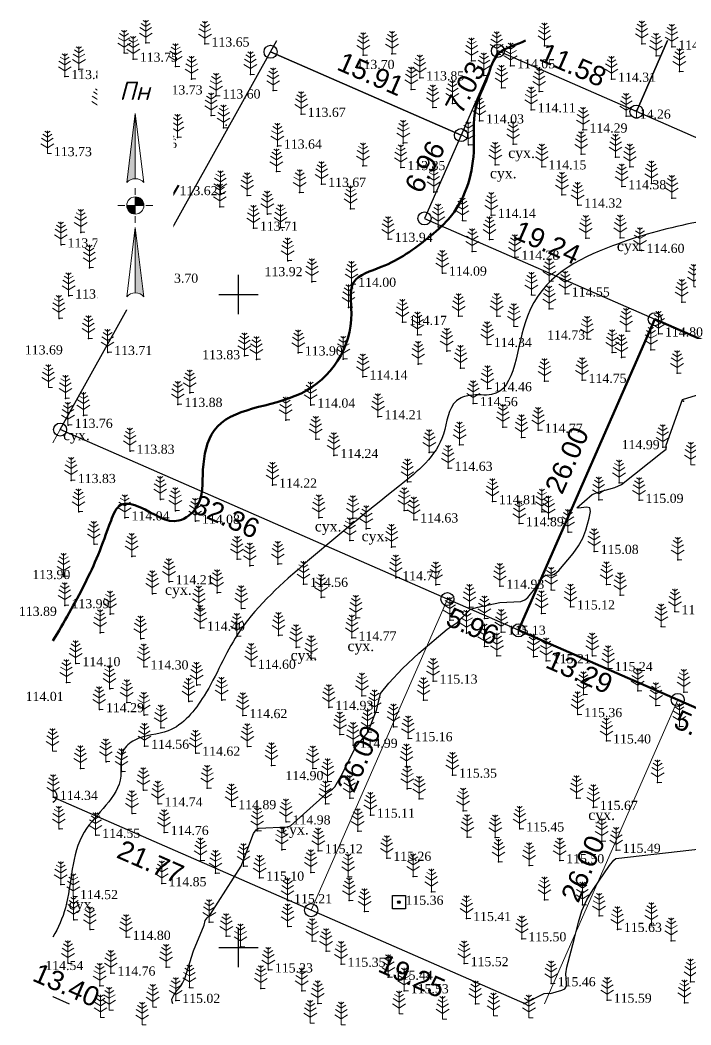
# Model space of a CAD drawing. Header units: millimetres. Extents: x 5405483.3 to 5405571.1, y 5524994.1 to 5525071.1.
# Drawn here: x 5405483.3 to 5405534.6, y 5524994.1 to 5525071 of the extents above; entities that cross this region are included whole.
import ezdxf
from ezdxf.enums import TextEntityAlignment as Align

# ---------------------------------------------------------------- set-up
doc = ezdxf.new("R2010")
doc.units = ezdxf.units.MM
doc.set_wipeout_variables(frame=1)
for name, color, linetype, lineweight in [('#Лист (текст_ПН)', 250, 'Continuous', 0), ('#Штамп', 250, 'Continuous', 0), ('11900000', 1, 'Continuous', 30), ('ТОЧКИ', 7, 'Continuous', 30)]:
    doc.layers.add(name, color=color, linetype=linetype, lineweight=lineweight)
for name, color, linetype in [('SC007', 7, 'Continuous'), ('горизонтали', 42, 'Continuous'), ('Ділянки_Межі', 10, 'Continuous'), ('надписи', 7, 'Continuous'), ('отметки', 7, 'Continuous'), ('промеры', 185, 'Continuous'), ('Растительность', 7, 'Continuous')]:
    doc.layers.add(name, color=color, linetype=linetype)
doc.styles.get("Standard").update_dxf_attribs({"font": 'arial.ttf'})
doc.styles.add('times', font='times.ttf')
doc.styles.add('Мой_Топо', font='isocpeui.ttf')

# ---------------------------------------------------------------- blocks, each defined once
blk = doc.blocks.new('SYMBOL902')
at = {"layer": 'SC007'}
blk.add_lwpolyline([(-1.25, -1.25), (-1.25, 1.25), (1.25, 1.25), (1.25, -1.25)], close=True, dxfattribs=at)
blk.add_circle((0, 0), 0.25, dxfattribs=at)
blk = doc.blocks.new('A$C51FE15A3')
at = {"layer": 'Растительность', "color": 94, "lineweight": 0}
for points in [[(-0.201, 1.726), (0, 1.584), (0.201, 1.726)], [(0, 1.75), (0, 0), (0.319, 0)], [(-0.447, 1.172), (0, 0.895), (0.447, 1.172)], [(-0.343, 1.489), (0, 1.267), (0.343, 1.489)], [(-0.493, 0.753), (0, 0.444), (0.493, 0.753)]]:
    blk.add_lwpolyline(points, dxfattribs=at)
blk = doc.blocks.new('*U4')
at = {"color": 0}
for points in [[(-0.113, 0), (-0.109, -0.029), (-0.097, -0.056)], [(-0.113, 0), (-0.097, -0.056), (0, 0)], [(-0.097, -0.056), (0, -0.113), (0, 0)], [(-0.097, -0.056), (-0.08, -0.08), (-0.056, -0.097)], [(-0.097, -0.056), (-0.056, -0.097), (0, -0.113)], [(-0.056, -0.097), (-0.029, -0.109), (0, -0.113)]]:
    blk.add_solid(points, dxfattribs=at)
blk = doc.blocks.new('*U5')
at = {"color": 0}
for points in [[(0, 0), (0.097, 0.056), (0, 0.113)], [(0.097, 0.056), (0.029, 0.109), (0, 0.113)], [(0, 0), (0.113, 0), (0.097, 0.056)], [(0.097, 0.056), (0.056, 0.097), (0.029, 0.109)], [(0.097, 0.056), (0.08, 0.08), (0.056, 0.097)], [(0.113, 0), (0.109, 0.029), (0.097, 0.056)]]:
    blk.add_solid(points, dxfattribs=at)
blk = doc.blocks.new('*U6')
at = {"color": 0}
for points in [[(0, -1.136), (0.021, -1.138), (0, -0.288)], [(0.021, -1.138), (0.042, -1.142), (0, -0.288)], [(0.042, -1.142), (0.062, -1.15), (0, -0.288)], [(0.062, -1.15), (0.081, -1.16), (0, -0.288)], [(0.081, -1.16), (0.098, -1.173), (0, -0.288)], [(0.098, -1.173), (0.113, -1.188), (0, -0.288)]]:
    blk.add_solid(points, dxfattribs=at)
blk = doc.blocks.new('*U7')
at = {"color": 0}
for points in [[(-0.113, 0.297), (-0.098, 0.312), (0, 1.197)], [(-0.098, 0.312), (-0.081, 0.325), (0, 1.197)], [(-0.081, 0.325), (-0.062, 0.335), (0, 1.197)], [(-0.062, 0.335), (-0.042, 0.343), (0, 1.197)], [(-0.042, 0.343), (-0.021, 0.347), (0, 1.197)], [(-0.021, 0.347), (0, 0.349), (0, 1.197)]]:
    blk.add_solid(points, dxfattribs=at)
blk = doc.blocks.new('#Північ')
at = {"color": 7}
blk.add_wipeout([(-2.901, 10.635), (2.901, 10.635), (2.901, -7.981), (-2.901, -7.981)], dxfattribs=at).dxf.layer = '#Лист (текст_ПН)'
at = {"layer": '#Лист (текст_ПН)'}
for p, q in [((-0.663, 1.748), (0, 7.043)), ((0, 7.043), (0, 2.052)), ((0, 7.043), (0.663, 1.748)), ((0, 1.337), (0, 0.807)), ((-1.337, 0), (-0.807, 0)), ((-0.662, 0), (0.662, 0)), ((0, 0.662), (0, -0.662)), ((1.337, 0), (0.807, 0)), ((0, -1.337), (0, -0.807)), ((-0.663, -6.99), (0, -1.695)), ((0, -1.695), (0.663, -6.99)), ((0, -1.695), (0, -6.686))]:
    blk.add_line(p, q, dxfattribs=at)
at = {"layer": '#Лист (текст_ПН)', "flags": 128}
for points in [[(0, 7.043), (-0.663, 1.748, -0.218585), (0, 2.052)], [(0, 0), (-0.662, 0, 0.414214), (0, -0.662)]]:
    blk.add_lwpolyline(points, format="xyb", close=True, dxfattribs=at)
at = {"layer": '#Лист (текст_ПН)'}
blk.add_circle((0, 0), 0.662, dxfattribs=at)
for centre in [(0, 1.178), (0, -7.56)]:
    blk.add_arc(centre, 0.874, 40.67981, 139.32019, dxfattribs=at)
at = {"layer": '#Лист (текст_ПН)', "xscale": 5.883850111352785, "yscale": 5.883850111352785, "zscale": 5.883850111352785}
for name in ['*U7', '*U4', '*U5', '*U6']:
    blk.add_blockref(name, (0, 0), dxfattribs=at)
at = {"layer": '#Лист (текст_ПН)', "style": 'Мой_Топо'}
blk.add_text('Пн', height=1.4, dxfattribs=at).set_placement((-1.217, 8.077))

msp = doc.modelspace()

# ---------------------------------------------------------------- linework, layer by layer
at = {"layer": '11900000', "color": 7}
for points in [[(5405500, 5525048.5, 0), (5405500, 5525051.5, 0)], [(5405500, 5525048.5, 0), (5405500, 5525051.5, 0)], [(5405498.5, 5525050, 0), (5405501.5, 5525050, 0)], [(5405498.5, 5525050, 0), (5405501.5, 5525050, 0)], [(5405500, 5524998.5, 0), (5405500, 5525001.5, 0)], [(5405500, 5524998.5, 0), (5405500, 5525001.5, 0)], [(5405498.5, 5525000, 0), (5405501.5, 5525000, 0)], [(5405498.5, 5525000, 0), (5405501.5, 5525000, 0)]]:
    msp.add_polyline3d(points, dxfattribs=at)
at = {"layer": 'горизонтали', "color": 32}
for points in [[(5405494.985, 5524995.685, 115), (5405494.927, 5524995.842, 115), (5405494.907, 5524996.042, 115), (5405495.157, 5524996.552, 115), (5405495.567, 5524997.022, 115), (5405495.727, 5524997.262, 115), (5405495.887, 5524997.612, 115), (5405496.567, 5524999.732, 115), (5405497.387, 5525001.702, 115), (5405497.467, 5525002.072, 115), (5405497.597, 5525002.272, 115), (5405497.867, 5525002.552, 115), (5405500.207, 5525006.222, 115), (5405501.167, 5525008.722, 115), (5405501.367, 5525009.012, 115), (5405501.567, 5525009.122, 115), (5405503.727, 5525009.242, 115), (5405503.987, 5525009.322, 115), (5405506.457, 5525011.532, 115), (5405506.837, 5525011.882, 115), (5405507.197, 5525012.112, 115), (5405507.377, 5525012.292, 115), (5405507.867, 5525013.142, 115), (5405508.977, 5525015.372, 115), (5405509.907, 5525016.462, 115), (5405510.497, 5525017.972, 115), (5405510.557, 5525018.042, 115), (5405510.887, 5525019.442, 115), (5405511.517, 5525020.232, 115), (5405512.567, 5525021.372, 115), (5405513.807, 5525022.522, 115), (5405515.977, 5525024.372, 115), (5405516.737, 5525024.882, 115), (5405517.767, 5525025.902, 115), (5405518.327, 5525026.062, 115), (5405520.007, 5525026.412, 115), (5405521.617, 5525026.492, 115), (5405521.917, 5525026.612, 115), (5405522.147, 5525026.792, 115), (5405522.787, 5525027.582, 115), (5405523.317, 5525028.372, 115), (5405523.487, 5525028.482, 115), (5405523.677, 5525028.522, 115), (5405523.967, 5525028.502, 115), (5405524.207, 5525028.592, 115), (5405524.537, 5525028.862, 115), (5405525.637, 5525030.172, 115), (5405526.047, 5525030.742, 115), (5405526.357, 5525031.332, 115), (5405526.587, 5525031.942, 115), (5405526.857, 5525032.862, 115), (5405526.957, 5525033.372, 115), (5405526.897, 5525033.662, 115), (5405526.677, 5525033.722, 115), (5405526.007, 5525033.642, 115), (5405525.917, 5525033.662, 115), (5405527.087, 5525034.672, 115), (5405527.627, 5525034.882, 115), (5405528.827, 5525035.212, 115), (5405529.337, 5525035.452, 115), (5405532.437, 5525037.922, 115), (5405532.737, 5525038.152, 115), (5405532.747, 5525038.452, 115), (5405534.007, 5525041.962, 115), (5405535.057, 5525042.302, 115)], [(5405521.842, 5524995.685, 115.5), (5405523.417, 5524996.462, 115.5), (5405523.627, 5524996.502, 115.5), (5405523.887, 5524996.462, 115.5), (5405524.757, 5524996.722, 115.5), (5405524.987, 5524996.842, 115.5), (5405525.107, 5524997.032, 115.5), (5405525.127, 5524997.282, 115.5), (5405525.067, 5524997.982, 115.5), (5405525.147, 5524998.502, 115.5), (5405525.707, 5525000.602, 115.5), (5405526.027, 5525001.932, 115.5), (5405526.297, 5525002.802, 115.5), (5405526.667, 5525003.642, 115.5), (5405527.147, 5525004.442, 115.5), (5405528.407, 5525006.272, 115.5), (5405528.727, 5525006.672, 115.5), (5405528.897, 5525006.822, 115.5), (5405536.497, 5525007.682, 115.5)]]:
    msp.add_polyline3d(points, dxfattribs=at)
msp.add_open_spline([(5405553.693, 5525069.438), (5405552.918, 5525068.245), (5405551.386, 5525065.065), (5405550.638, 5525059.403), (5405543.146, 5525056.522), (5405535.988, 5525055.956), (5405527.943, 5525053.734), (5405521.162, 5525050.271), (5405521.307, 5525041.822), (5405517.894, 5525042.432), (5405516.049, 5525041.732), (5405515.894, 5525038.175), (5405511.045, 5525034.346), (5405505.506, 5525029.854), (5405499.829, 5525024.692), (5405497.897, 5525019.678), (5405495.183, 5525016.265), (5405492.449, 5525016.305), (5405490.8, 5525014.942), (5405491.477, 5525011.838), (5405487.055, 5525008.999), (5405487.323, 5525003.983), (5405486.208, 5525001.505), (5405485.792, 5525000.794)], degree=3, knots=[388.548764, 388.548764, 388.548764, 388.548764, 392.765907, 398.774239, 404.236612, 414.559908, 420.876887, 429.320193, 435.927774, 437.596895, 438.692024, 441.444871, 446.618091, 456.348141, 463.489077, 468.844359, 472.676581, 475.335983, 476.557914, 478.494538, 483.614195, 489.586185, 492.103896, 492.103896, 492.103896, 492.103896], dxfattribs=at)
at = {"layer": 'горизонтали', "color": 32, "lineweight": 50}
msp.add_open_spline([(5405521.979, 5525069.438), (5405521.325, 5525069.088), (5405519.685, 5525068.842), (5405519.094, 5525066.429), (5405517.819, 5525064.104), (5405518.308, 5525060.192), (5405517.045, 5525056.426), (5405513.975, 5525053.859), (5405511.747, 5525052.226), (5405508.283, 5525051.284), (5405509.187, 5525046.663), (5405505.542, 5525041.222), (5405498.121, 5525041.417), (5405497.131, 5525036.638), (5405497.383, 5525033.955), (5405494.983, 5525032.023), (5405493.141, 5525033.596), (5405490.843, 5525034.238), (5405490.03, 5525032.139), (5405489.087, 5525029.435), (5405487.499, 5525026.357), (5405486.232, 5525024.178), (5405485.792, 5525023.477)], degree=3, knots=[431.985926, 431.985926, 431.985926, 431.985926, 434.236566, 436.227121, 438.760306, 442.17643, 447.647475, 449.778155, 453.996294, 456.405004, 458.787206, 466.038544, 473.272137, 476.393631, 479.304205, 480.999261, 484.176263, 485.622694, 487.053011, 489.860193, 494.811797, 497.249725, 497.249725, 497.249725, 497.249725], dxfattribs=at)
at = {"layer": 'Ділянки_Межі', "lineweight": 25}
for points in [[(5405532.845, 5525069.438), (5405530.466, 5525064.004), (5405519.862, 5525068.646), (5405517.04, 5525062.202), (5405502.465, 5525068.583)], [(5405502.465, 5525068.583), (5405502.941, 5525069.438)], [(5405568.536, 5525047.337), (5405565.733, 5525048.564), (5405548.11, 5525056.279), (5405530.466, 5525064.004), (5405519.862, 5525068.646), (5405517.04, 5525062.202), (5405514.247, 5525055.822), (5405531.873, 5525048.105), (5405549.514, 5525040.382), (5405567.174, 5525032.65), (5405568.536, 5525032.054)], [(5405521.949, 5524995.685), (5405505.569, 5525002.856), (5405485.792, 5525011.518)], [(5405485.792, 5524996.234), (5405487.044, 5524995.685)]]:
    msp.add_lwpolyline(points, dxfattribs=at)
at = {"layer": 'Ділянки_Межі'}
for points in [[(5405553.881, 5525069.438), (5405548.11, 5525056.279), (5405530.466, 5525064.004)], [(5405530.466, 5525064.004), (5405532.845, 5525069.438)]]:
    msp.add_lwpolyline(points, dxfattribs=at)
msp.add_lwpolyline([(5405486.352, 5525039.652), (5405502.465, 5525068.583), (5405517.04, 5525062.202), (5405514.247, 5525055.822), (5405531.873, 5525048.105), (5405521.453, 5525024.284), (5405515.997, 5525026.673)], close=True, dxfattribs=at)
at = {"layer": 'Ділянки_Межі', "lineweight": 50}
msp.add_lwpolyline([(5405521.453, 5525024.284), (5405531.873, 5525048.105), (5405549.514, 5525040.382), (5405539.087, 5525016.564), (5405533.63, 5525018.953)], close=True, dxfattribs=at)
at = {"layer": 'Ділянки_Межі', "lineweight": 0}
for points in [[(5405485.792, 5525038.646), (5405486.352, 5525039.652), (5405515.997, 5525026.673), (5405505.569, 5525002.856), (5405485.792, 5525011.518)], [(5405505.569, 5525002.856), (5405515.997, 5525026.673), (5405521.453, 5525024.284), (5405533.63, 5525018.953), (5405523.443, 5524995.685)], [(5405523.443, 5524995.685), (5405533.63, 5525018.953), (5405539.087, 5525016.564), (5405551.263, 5525011.233), (5405544.456, 5524995.685)], [(5405521.949, 5524995.685), (5405505.569, 5525002.856)], [(5405485.792, 5524996.234), (5405487.044, 5524995.685)]]:
    msp.add_lwpolyline(points, dxfattribs=at)
at = {"layer": 'отметки', "color": 7}
for p in [(5405492.911, 5525069.258, 113.706), (5405497.442, 5525069.183, 113.655), (5405530.892, 5525069.203, 114.179), (5405491.246, 5525068.494, 113.714), (5405511.757, 5525068.42, 113.638), (5405519.774, 5525068.377, 114.007), (5405523.433, 5525069.042, 114.046), (5405533.173, 5525068.953, 114.214), (5405491.949, 5525068.019, 113.746), (5405509.56, 5525068.32, 113.702), (5405517.854, 5525067.894, 114.039), (5405531.975, 5525068.265, 114.214), (5405487.793, 5525067.239, 113.741), (5405495.191, 5525067.464, 113.652), (5405500.922, 5525066.856, 113.615), (5405520.836, 5525067.519, 114.047), (5405533.766, 5525067.077, 114.278), (5405486.708, 5525066.693, 113.807), (5405496.414, 5525066.497, 113.681), (5405513.88, 5525066.593, 113.855), (5405518.794, 5525066.761, 113.977), (5405528.562, 5525066.486, 114.31), (5405493.849, 5525065.518, 113.727), (5405502.661, 5525065.615, 113.673), (5405513.231, 5525065.691, 113.78), (5405520.139, 5525065.818, 113.966), (5405523.023, 5525065.554, 114.217), (5405498.284, 5525065.205, 113.6), (5405516.377, 5525064.631, 113.927), (5405489.262, 5525064.025, 113.743), (5405504.806, 5525063.8, 113.673), (5405514.881, 5525064.31, 113.824), (5405522.412, 5525064.145, 114.106), (5405490.371, 5525063.28, 113.72), (5405497.908, 5525063.696, 113.629), (5405499.075, 5525062.975, 113.625), (5405518.453, 5525063.298, 114.03), (5405529.689, 5525063.66, 114.263), (5405492.224, 5525062.326, 113.641), (5405498.863, 5525062.766, 113.625), (5405526.376, 5525062.599, 114.287), (5405492.408, 5525062.028, 113.757), (5405495.037, 5525062.092, 113.703), (5405495.336, 5525062.028, 113.662), (5405512.616, 5525061.599, 113.78), (5405517.601, 5525061.47, 113.982), (5405521.027, 5525061.499, 114.08), (5405502.982, 5525061.366, 113.645), (5405526.244, 5525060.739, 114.313), (5405519.66, 5525059.922, 114.092), (5405528.868, 5525060.524, 114.347), (5405502.908, 5525059.415, 113.672), (5405509.537, 5525059.85, 113.748), (5405512.434, 5525059.724, 113.854), (5405523.23, 5525059.778, 114.146), (5405529.954, 5525059.783, 114.39), (5405506.369, 5525058.442, 113.671), (5405531.61, 5525058.489, 114.407), (5405498.627, 5525057.701, 113.616), (5405500.665, 5525057.591, 113.738), (5405504.687, 5525057.82, 113.639), (5405514.948, 5525057.859, 113.967), (5405514.96, 5525057.839, 113.978), (5405524.764, 5525057.618, 114.253), (5405529.342, 5525058.26, 114.382), (5405525.972, 5525056.85, 114.315), (5405533.175, 5525057.381, 114.45), (5405491.383, 5525056.512, 113.71), (5405498.583, 5525056.72, 113.726), (5405502.215, 5525056.158, 113.76), (5405508.588, 5525056.563, 113.778), (5405519.359, 5525056.066, 114.138), (5405517.153, 5525055.653, 114.018), (5405487.938, 5525054.745, 113.63), (5405501.148, 5525055.078, 113.713), (5405503.238, 5525055.109, 113.747), (5405515.301, 5525055.183, 113.99), (5405486.422, 5525053.798, 113.708), (5405511.46, 5525054.228, 113.944), (5405519.218, 5525054.213, 114.139), (5405526.59, 5525054.309, 114.411), (5405529.23, 5525054.343, 114.474), (5405490.628, 5525053.331, 113.697), (5405517.902, 5525053.297, 114.067), (5405530.74, 5525053.382, 114.595), (5405503.771, 5525052.569, 113.918), (5405521.164, 5525052.853, 114.285), (5405488.608, 5525052.034, 113.677), (5405515.611, 5525051.641, 114.093), (5405493.513, 5525051.098, 113.7), (5405505.633, 5525050.979, 113.848), (5405508.665, 5525050.785, 114), (5405523.803, 5525051.014, 114.46), (5405487.012, 5525049.891, 113.644), (5405522.425, 5525049.964, 114.364), (5405525.018, 5525050.041, 114.547), (5405533.937, 5525049.419, 114.804), (5405508.431, 5525049.003, 113.985), (5405516.856, 5525048.333, 114.157), (5405519.77, 5525048.344, 114.33), (5405523.801, 5525048.897, 114.522), (5405486.268, 5525048.164, 113.709), (5405512.552, 5525047.868, 114.165), (5405521.091, 5525047.561, 114.459), (5405513.71, 5525046.905, 114.232), (5405529.685, 5525047.197, 114.802), (5405532.157, 5525046.979, 114.804), (5405488.535, 5525046.618, 113.674), (5405519.052, 5525046.178, 114.341), (5405526.683, 5525046.597, 114.732), (5405489.994, 5525045.567, 113.705), (5405500.472, 5525045.293, 113.832), (5405504.582, 5525045.53, 113.902), (5405515.952, 5525045.669, 114.271), (5405528.623, 5525045.562, 114.796), (5405531.581, 5525045.749, 114.867), (5405501.383, 5525045.011, 113.846), (5405508.029, 5525045.039, 114.141), (5405513.764, 5525044.668, 114.348), (5405529.316, 5525045.186, 114.76), (5405517.013, 5525044.352, 114.412), (5405533.578, 5525043.965, 114.93), (5405509.536, 5525043.689, 114.139), (5405523.437, 5525043.354, 114.631), (5405526.307, 5525043.431, 114.749), (5405496.278, 5525042.47, 113.867), (5405519.059, 5525042.787, 114.456), (5405486.773, 5525042.035, 113.658), (5405495.373, 5525041.587, 113.884), (5405505.537, 5525041.536, 114.042), (5405517.978, 5525041.648, 114.562), (5405534.063, 5525041.838, 115.005), (5405488.148, 5525040.731, 113.753), (5405510.685, 5525040.642, 114.207), (5405486.97, 5525039.984, 113.758), (5405503.621, 5525040.388, 114.108), (5405520.248, 5525039.843, 114.73), (5405522.949, 5525039.615, 114.775), (5405505.925, 5525038.913, 114.176), (5405516.925, 5525038.477, 114.548), (5405521.668, 5525039.049, 114.842), (5405491.703, 5525038.004, 113.833), (5405507.305, 5525037.674, 114.244), (5405514.608, 5525037.905, 114.399), (5405532.484, 5525038.304, 114.988), (5405516.049, 5525036.693, 114.629), (5405487.204, 5525035.761, 113.835), (5405502.614, 5525035.406, 114.223), (5405512.941, 5525035.653, 114.518), (5405529.143, 5525035.582, 114.987), (5405494.023, 5525034.309, 113.973), (5405519.442, 5525034.143, 114.812), (5405527.586, 5525034.276, 115.023), (5405530.666, 5525034.238, 115.091), (5405487.778, 5525033.352, 113.901), (5405495.183, 5525033.441, 113.905), (5405512.7, 5525033.456, 114.586), (5405523.239, 5525033.353, 114.942), (5405491.313, 5525032.898, 114.043), (5405496.706, 5525032.638, 114.08), (5405506.151, 5525032.908, 114.391), (5405508.758, 5525032.843, 114.48), (5405513.42, 5525032.739, 114.63), (5405521.498, 5525032.452, 114.891), (5405523.75, 5525032.814, 114.974), (5405509.787, 5525032.065, 114.539), (5405525.231, 5525031.809, 114.905), (5405488.952, 5525030.873, 113.946), (5405508.517, 5525031.15, 114.556), (5405511.722, 5525030.66, 114.642), (5405491.843, 5525029.946, 114.085), (5405527.231, 5525030.331, 115.08), (5405499.907, 5525029.724, 114.25), (5405500.88, 5525029.222, 114.381), (5405503.02, 5525029.353, 114.445), (5405533.634, 5525029.669, 115.195), (5405486.639, 5525028.413, 113.876), (5405494.694, 5525028.009, 114.207), (5405504.986, 5525027.811, 114.555), (5405512.047, 5525028.313, 114.767), (5405515.124, 5525027.775, 114.867), (5405520.009, 5525027.668, 114.928), (5405528.185, 5525027.791, 115.104), (5405493.427, 5525027.089, 114.206), (5405498.379, 5525027.167, 114.28), (5405506.337, 5525026.807, 114.544), (5405523.938, 5525027.374, 115.032), (5405529.222, 5525026.97, 115.124), (5405486.722, 5525026.179, 113.989), (5405517.687, 5525026.055, 114.993), (5405525.417, 5525026.08, 115.119), (5405490.192, 5525025.531, 114.106), (5405496.983, 5525025.927, 114.357), (5405500.23, 5525025.949, 114.456), (5405523.21, 5525025.573, 115.053), (5405533.415, 5525025.714, 115.245), (5405508.986, 5525025.221, 114.778), (5405516.184, 5525025.063, 114.98), (5405518.834, 5525025.18, 115.055), (5405532.37, 5525024.565, 115.246), (5405489.425, 5525024.099, 114.114), (5405497.092, 5525024.456, 114.397), (5405499.893, 5525023.827, 114.5), (5405503.073, 5525023.9, 114.637), (5405517.468, 5525024.077, 115.041), (5405520.118, 5525024.145, 115.133), (5405492.522, 5525023.635, 114.173), (5405504.411, 5525022.976, 114.708), (5405508.694, 5525023.699, 114.77), (5405518.832, 5525023.038, 115.058), (5405519.789, 5525022.337, 115.117), (5405522.586, 5525022.265, 115.152), (5405527.094, 5525022.341, 115.24), (5405487.559, 5525021.736, 114.104), (5405492.77, 5525021.487, 114.304), (5405500.99, 5525021.533, 114.603), (5405505.571, 5525022.131, 114.762), (5405523.563, 5525021.96, 115.211), (5405528.307, 5525021.364, 115.241), (5405486.845, 5525020.288, 114.188), (5405496.818, 5525020.083, 114.42), (5405514.897, 5525020.397, 115.125), (5405490.147, 5525019.812, 114.235), (5405509.46, 5525019.265, 114.954), (5405526.411, 5525019.38, 115.336), (5405530.566, 5525019.639, 115.365), (5405534.094, 5525019.554, 115.36), (5405491.47, 5525018.748, 114.291), (5405496.202, 5525018.846, 114.476), (5405498.724, 5525018.942, 114.584), (5405506.92, 5525018.384, 114.926), (5405514.165, 5525018.929, 115.114), (5405531.959, 5525018.533, 115.365), (5405489.363, 5525018.214, 114.292), (5405492.777, 5525017.791, 114.369), (5405500.338, 5525017.759, 114.622), (5405510.428, 5525017.979, 114.996), (5405525.973, 5525017.838, 115.364), (5405494.063, 5525016.814, 114.48), (5405511.873, 5525016.895, 115.155), (5405533.758, 5525016.927, 115.416), (5405507.776, 5525016.295, 114.97), (5405509.889, 5525016.473, 114.999), (5405492.819, 5525015.408, 114.562), (5405500.685, 5525015.387, 114.785), (5405508.782, 5525015.491, 114.992), (5405512.987, 5525015.99, 115.163), (5405528.178, 5525015.822, 115.4), (5405496.732, 5525014.878, 114.623), (5405487.922, 5525013.703, 114.3), (5405489.869, 5525014.225, 114.443), (5405502.534, 5525013.937, 114.881), (5405512.867, 5525013.835, 115.167), (5405491.066, 5525013.472, 114.515), (5405505.7, 5525013.691, 114.901), (5405516.385, 5525013.2, 115.352), (5405497.62, 5525012.207, 114.832), (5405506.838, 5525012.699, 114.973), (5405532.091, 5525012.624, 115.501), (5405485.834, 5525011.496, 114.335), (5405492.733, 5525012.039, 114.691), (5405508.52, 5525011.429, 115.049), (5405512.926, 5525012.157, 115.174), (5405525.886, 5525011.424, 115.529), (5405493.849, 5525010.994, 114.743), (5405499.489, 5525010.787, 114.895), (5405506.66, 5525010.993, 115.025), (5405513.844, 5525011.372, 115.195), (5405527.168, 5525010.729, 115.672), (5405491.866, 5525010.265, 114.517), (5405510.103, 5525010.137, 115.115), (5405517.201, 5525010.462, 115.356), (5405503.645, 5525009.618, 114.979), (5405521.533, 5525009.081, 115.452), (5405486.266, 5525009.073, 114.435), (5405489.076, 5525008.591, 114.546), (5405494.319, 5525008.811, 114.756), (5405501.446, 5525008.929, 115.01), (5405509.132, 5525008.897, 115.154), (5405517.518, 5525008.438, 115.345), (5405519.658, 5525008.415, 115.357), (5405527.81, 5525008.129, 115.559), (5405503.324, 5525007.484, 115.091), (5405506.116, 5525007.409, 115.124), (5405511.357, 5525006.831, 115.26), (5405528.921, 5525007.445, 115.492), (5405497.11, 5525006.651, 114.888), (5405500.4, 5525006.219, 115.007), (5405519.906, 5525006.555, 115.368), (5405522.248, 5525006.282, 115.444), (5405524.596, 5525006.649, 115.5), (5405498.254, 5525005.695, 114.922), (5405501.625, 5525005.319, 115.097), (5405505.543, 5525005.744, 115.187), (5405508.399, 5525005.41, 115.243), (5405513.375, 5525005.444, 115.334), (5405486.413, 5525004.815, 114.462), (5405494.146, 5525004.885, 114.846), (5405487.371, 5525003.9, 114.515), (5405514.77, 5525004.255, 115.44), (5405503.76, 5525003.584, 115.214), (5405508.47, 5525003.586, 115.303), (5405512.29, 5525003.466, 115.364), (5405512.29, 5525003.466, 115.364), (5405512.292, 5525003.461, 115.367), (5405523.428, 5525003.648, 115.481), (5405526.337, 5525003.269, 115.499), (5405509.66, 5525002.757, 115.3), (5405517.471, 5525002.222, 115.408), (5405527.606, 5525002.414, 115.555), (5405487.391, 5525002.114, 114.555), (5405497.774, 5525001.927, 115.013), (5405503.775, 5525001.597, 115.233), (5405529.011, 5525001.388, 115.631), (5405531.609, 5525001.705, 115.573), (5405488.646, 5525001.369, 114.596), (5405491.408, 5525000.783, 114.801), (5405499.075, 5525000.859, 115.116), (5405521.696, 5525000.671, 115.503), (5405500.164, 5525000.063, 115.144), (5405505.645, 5525000.473, 115.364), (5405533.128, 5525000.517, 115.624), (5405506.71, 5524999.707, 115.403), (5405486.958, 5524998.786, 114.657), (5405494.463, 5524998.5, 114.911), (5405507.857, 5524998.718, 115.347), (5405517.275, 5524998.765, 115.52), (5405490.24, 5524998.044, 114.763), (5405502.293, 5524998.283, 115.226), (5405511.469, 5524997.724, 115.444), (5405489.384, 5524997.052, 114.73), (5405496.249, 5524996.926, 115.028), (5405501.721, 5524996.866, 115.212), (5405523.94, 5524997.228, 115.464), (5405534.609, 5524997.368, 115.58), (5405504.846, 5524996.683, 115.336), (5405512.693, 5524996.69, 115.533), (5405495.2, 5524995.95, 115.021), (5405506.074, 5524995.718, 115.34), (5405518.144, 5524995.687, 115.504), (5405528.231, 5524995.97, 115.588), (5405534.143, 5524995.763, 115.594)]:
    msp.add_point(p, dxfattribs=at)
at = {"layer": 'ТОЧКИ'}
for centre in [(5405519.862, 5525068.646), (5405502.465, 5525068.583), (5405530.466, 5525064.004), (5405517.04, 5525062.202), (5405514.247, 5525055.822), (5405531.873, 5525048.105, 107.24), (5405486.352, 5525039.652), (5405515.997, 5525026.673, 107.24), (5405521.453, 5525024.284, 107.24), (5405533.63, 5525018.953, 107.24), (5405505.569, 5525002.856)]:
    msp.add_circle(centre, 0.5, dxfattribs=at)
msp.add_arc((5405485.626, 5525011.591), 0.499, 289.38005, 70.62012, dxfattribs=at)

# ---------------------------------------------------------------- block references
at = {"layer": 'отметки', "color": 7, "xscale": 0.400000000372529, "yscale": 0.400000000372529, "zscale": 0.400000000372529}
msp.add_blockref('SYMBOL902', (5405512.29, 5525003.47, 115.36), dxfattribs=at)
at = {"layer": 'Растительность', "color": 7}
for p in [(5405492.91, 5525069.26, 113.71), (5405497.44, 5525069.18, 113.65), (5405523.43, 5525069.04, 114.05), (5405530.88, 5525069.2, 114.18), (5405533.17, 5525068.95, 114.21), (5405491.25, 5525068.49, 113.71), (5405509.56, 5525068.32, 113.7), (5405511.76, 5525068.42, 113.64), (5405519.77, 5525068.38, 114.01), (5405531.97, 5525068.27, 114.21), (5405491.95, 5525068.02, 113.75), (5405495.19, 5525067.46, 113.65), (5405517.85, 5525067.89, 114.04), (5405520.84, 5525067.52, 114.05), (5405486.71, 5525066.69, 113.81), (5405487.79, 5525067.24, 113.74), (5405500.92, 5525066.85, 113.62), (5405513.88, 5525066.59, 113.85), (5405518.79, 5525066.76, 113.98), (5405533.76, 5525067.08, 114.28), (5405496.42, 5525066.5, 113.68), (5405520.14, 5525065.82, 113.97), (5405528.56, 5525066.49, 114.31), (5405493.85, 5525065.52, 113.73), (5405498.29, 5525065.2, 113.6), (5405502.66, 5525065.61, 113.67), (5405513.23, 5525065.69, 113.78), (5405523.02, 5525065.55, 114.22), (5405514.88, 5525064.31, 113.82), (5405516.38, 5525064.63, 113.93), (5405489.26, 5525064.02, 113.74), (5405497.91, 5525063.7, 113.63), (5405504.81, 5525063.8, 113.67), (5405522.41, 5525064.15, 114.11), (5405529.69, 5525063.66, 114.26), (5405490.37, 5525063.28, 113.72), (5405498.86, 5525062.76, 113.62), (5405518.45, 5525063.3, 114.03), (5405492.4, 5525062.05, 113.76), (5405495.33, 5525062.05, 113.66), (5405526.38, 5525062.6, 114.29), (5405502.98, 5525061.37, 113.64), (5405512.62, 5525061.6, 113.78), (5405517.6, 5525061.47, 113.98), (5405521.03, 5525061.5, 114.08), (5405485.38, 5525060.79, 113.73), (5405526.24, 5525060.74, 114.31), (5405528.87, 5525060.52, 114.35), (5405509.54, 5525059.85, 113.75), (5405512.43, 5525059.72, 113.85), (5405519.66, 5525059.92, 114.09), (5405523.23, 5525059.78, 114.15), (5405529.96, 5525059.78, 114.39), (5405502.91, 5525059.41, 113.67), (5405506.37, 5525058.44, 113.67), (5405529.34, 5525058.26, 114.38), (5405531.61, 5525058.49, 114.41), (5405498.62, 5525057.73, 113.62), (5405500.67, 5525057.59, 113.74), (5405504.69, 5525057.82, 113.64), (5405514.95, 5525057.86, 113.97), (5405524.77, 5525057.62, 114.25), (5405533.18, 5525057.38, 114.45), (5405498.58, 5525056.72, 113.73), (5405525.97, 5525056.85, 114.32), (5405491.37, 5525056.53, 113.71), (5405502.21, 5525056.18, 113.76), (5405508.59, 5525056.56, 113.78), (5405519.36, 5525056.07, 114.14), (5405501.15, 5525055.08, 113.71), (5405503.23, 5525055.13, 113.75), (5405515.3, 5525055.18, 113.99), (5405517.15, 5525055.65, 114.02), (5405487.93, 5525054.77, 113.63), (5405526.59, 5525054.31, 114.41), (5405529.23, 5525054.34, 114.47), (5405486.41, 5525053.82, 113.71), (5405511.46, 5525054.23, 113.94), (5405519.22, 5525054.21, 114.14), (5405490.62, 5525053.35, 113.7), (5405517.9, 5525053.3, 114.07), (5405521.16, 5525052.85, 114.28), (5405530.74, 5525053.38, 114.6), (5405488.6, 5525052.06, 113.68), (5405503.77, 5525052.59, 113.92), (5405515.61, 5525051.64, 114.09), (5405493.5, 5525051.12, 113.7), (5405505.63, 5525051, 113.85), (5405508.66, 5525050.8, 114), (5405523.8, 5525051.01, 114.46), (5405534.87, 5525050.58, 114.74), (5405487, 5525049.92, 113.64), (5405522.43, 5525049.96, 114.36), (5405525.02, 5525050.04, 114.55), (5405508.43, 5525049.02, 113.98), (5405523.8, 5525048.9, 114.52), (5405533.94, 5525049.42, 114.8), (5405486.25, 5525048.19, 113.71), (5405516.86, 5525048.33, 114.16), (5405519.77, 5525048.34, 114.33), (5405512.55, 5525047.88, 114.16), (5405521.09, 5525047.56, 114.46), (5405488.52, 5525046.64, 113.67), (5405513.71, 5525046.92, 114.23), (5405526.69, 5525046.59, 114.73), (5405529.68, 5525047.2, 114.8), (5405532.16, 5525046.98, 114.8), (5405519.05, 5525046.18, 114.34), (5405489.98, 5525045.59, 113.7), (5405500.46, 5525045.32, 113.83), (5405501.38, 5525045.04, 113.85), (5405504.58, 5525045.55, 113.9), (5405508.03, 5525045.06, 114.14), (5405515.95, 5525045.68, 114.27), (5405528.62, 5525045.56, 114.8), (5405529.32, 5525045.19, 114.76), (5405531.58, 5525045.75, 114.87), (5405513.76, 5525044.68, 114.35), (5405517.01, 5525044.36, 114.41), (5405509.53, 5525043.71, 114.14), (5405533.58, 5525043.97, 114.93), (5405485.45, 5525042.88, 113.69), (5405519.06, 5525042.8, 114.46), (5405523.44, 5525043.35, 114.63), (5405526.31, 5525043.43, 114.75), (5405486.76, 5525042.06, 113.66), (5405496.27, 5525042.49, 113.87), (5405495.36, 5525041.61, 113.88), (5405505.53, 5525041.56, 114.04), (5405517.98, 5525041.66, 114.56), (5405488.13, 5525040.76, 113.75), (5405510.68, 5525040.66, 114.21), (5405486.95, 5525040.01, 113.76), (5405503.62, 5525040.41, 114.11), (5405520.25, 5525039.85, 114.73), (5405505.92, 5525038.93, 114.17), (5405521.67, 5525039.05, 114.84), (5405522.95, 5525039.62, 114.77), (5405516.93, 5525038.49, 114.55), (5405532.48, 5525038.3, 114.99), (5405491.69, 5525038.03, 113.83), (5405507.3, 5525037.69, 114.24), (5405514.61, 5525037.92, 114.4), (5405516.05, 5525036.7, 114.63), (5405534.64, 5525036.95, 115.08), (5405487.19, 5525035.78, 113.83), (5405502.61, 5525035.42, 114.22), (5405512.94, 5525035.66, 114.52), (5405529.14, 5525035.58, 114.99), (5405494.01, 5525034.33, 113.97), (5405527.59, 5525034.28, 115.02), (5405519.44, 5525034.15, 114.81), (5405530.67, 5525034.24, 115.09), (5405487.76, 5525033.37, 113.9), (5405491.3, 5525032.92, 114.04), (5405495.17, 5525033.47, 113.9), (5405506.15, 5525032.92, 114.39), (5405508.76, 5525032.86, 114.48), (5405512.7, 5525033.47, 114.59), (5405513.42, 5525032.75, 114.63), (5405523.24, 5525033.36, 114.94), (5405523.75, 5525032.82, 114.97), (5405496.69, 5525032.66, 114.08), (5405509.79, 5525032.08, 114.54), (5405521.5, 5525032.46, 114.89), (5405525.23, 5525031.81, 114.91), (5405488.93, 5525030.89, 113.95), (5405508.52, 5525031.16, 114.56), (5405511.72, 5525030.67, 114.64), (5405491.83, 5525029.97, 114.08), (5405499.9, 5525029.74, 114.25), (5405527.23, 5525030.33, 115.08), (5405533.63, 5525029.67, 115.2), (5405500.87, 5525029.24, 114.38), (5405503.02, 5525029.37, 114.44), (5405486.62, 5525028.43, 113.87), (5405512.05, 5525028.32, 114.77), (5405494.68, 5525028.03, 114.21), (5405504.98, 5525027.82, 114.55), (5405515.12, 5525027.78, 114.87), (5405520.01, 5525027.67, 114.93), (5405523.94, 5525027.37, 115.03), (5405528.18, 5525027.79, 115.1), (5405493.41, 5525027.11, 114.2), (5405498.37, 5525027.19, 114.28), (5405506.33, 5525026.82, 114.54), (5405529.22, 5525026.97, 115.12), (5405486.7, 5525026.2, 113.99), (5405496.97, 5525025.94, 114.36), (5405500.22, 5525025.96, 114.46), (5405517.69, 5525026.06, 114.99), (5405525.42, 5525026.08, 115.12), (5405490.17, 5525025.55, 114.1), (5405508.99, 5525025.23, 114.78), (5405516.18, 5525025.07, 114.98), (5405518.83, 5525025.18, 115.06), (5405523.21, 5525025.57, 115.05), (5405533.42, 5525025.71, 115.25), (5405497.08, 5525024.47, 114.4), (5405532.37, 5525024.56, 115.25), (5405489.41, 5525024.12, 114.11), (5405492.5, 5525023.65, 114.17), (5405499.88, 5525023.84, 114.5), (5405503.07, 5525023.91, 114.64), (5405508.69, 5525023.71, 114.77), (5405517.47, 5525024.08, 115.04), (5405520.12, 5525024.15, 115.13), (5405504.41, 5525022.99, 114.71), (5405518.83, 5525023.04, 115.06), (5405505.57, 5525022.14, 114.76), (5405519.79, 5525022.34, 115.12), (5405522.59, 5525022.27, 115.15), (5405523.56, 5525021.96, 115.21), (5405527.09, 5525022.34, 115.24), (5405487.54, 5525021.75, 114.1), (5405492.75, 5525021.5, 114.3), (5405500.98, 5525021.54, 114.6), (5405528.31, 5525021.36, 115.24), (5405486.83, 5525020.3, 114.19), (5405490.13, 5525019.83, 114.23), (5405496.8, 5525020.1, 114.42), (5405514.9, 5525020.4, 115.13), (5405498.71, 5525018.95, 114.58), (5405509.46, 5525019.27, 114.95), (5405514.17, 5525018.93, 115.11), (5405526.41, 5525019.38, 115.34), (5405530.57, 5525019.64, 115.37), (5405534.09, 5525019.55, 115.36), (5405489.34, 5525018.23, 114.29), (5405491.45, 5525018.76, 114.29), (5405496.19, 5525018.86, 114.48), (5405506.92, 5525018.39, 114.93), (5405531.96, 5525018.53, 115.37), (5405492.76, 5525017.8, 114.37), (5405500.33, 5525017.77, 114.62), (5405510.43, 5525017.98, 115), (5405525.97, 5525017.84, 115.36), (5405494.05, 5525016.82, 114.48), (5405511.87, 5525016.9, 115.16), (5405533.76, 5525016.93, 115.42), (5405507.77, 5525016.3, 114.97), (5405509.89, 5525016.48, 115), (5405512.99, 5525015.99, 115.16), (5405528.18, 5525015.82, 115.4), (5405492.81, 5525015.42, 114.56), (5405500.68, 5525015.39, 114.78), (5405508.78, 5525015.5, 114.99), (5405485.77, 5525015.02, 114.21), (5405496.72, 5525014.89, 114.62), (5405487.9, 5525013.71, 114.3), (5405489.85, 5525014.23, 114.44), (5405502.53, 5525013.94, 114.88), (5405505.69, 5525013.7, 114.9), (5405512.87, 5525013.84, 115.17), (5405491.05, 5525013.48, 114.51), (5405516.38, 5525013.2, 115.35), (5405492.72, 5525012.04, 114.69), (5405497.61, 5525012.21, 114.83), (5405506.83, 5525012.71, 114.97), (5405512.93, 5525012.16, 115.17), (5405532.09, 5525012.62, 115.5), (5405485.82, 5525011.5, 114.33), (5405508.52, 5525011.43, 115.05), (5405513.84, 5525011.37, 115.19), (5405525.89, 5525011.42, 115.53), (5405493.84, 5525011, 114.74), (5405499.48, 5525010.79, 114.89), (5405506.66, 5525011, 115.03), (5405517.2, 5525010.46, 115.36), (5405527.17, 5525010.73, 115.67), (5405491.85, 5525010.27, 114.52), (5405510.1, 5525010.14, 115.11), (5405486.25, 5525009.08, 114.43), (5405501.44, 5525008.93, 115.01), (5405503.64, 5525009.62, 114.98), (5405509.13, 5525008.9, 115.15), (5405521.53, 5525009.08, 115.45), (5405489.06, 5525008.59, 114.55), (5405494.31, 5525008.81, 114.76), (5405517.52, 5525008.44, 115.34), (5405519.66, 5525008.41, 115.36), (5405527.81, 5525008.13, 115.56), (5405503.32, 5525007.49, 115.09), (5405506.11, 5525007.41, 115.12), (5405528.92, 5525007.45, 115.49), (5405497.1, 5525006.65, 114.89), (5405511.36, 5525006.83, 115.26), (5405524.6, 5525006.65, 115.5), (5405500.39, 5525006.22, 115.01), (5405519.91, 5525006.55, 115.37), (5405522.25, 5525006.28, 115.44), (5405498.25, 5525005.7, 114.92), (5405501.62, 5525005.32, 115.1), (5405505.54, 5525005.75, 115.19), (5405508.4, 5525005.41, 115.24), (5405513.38, 5525005.44, 115.33), (5405486.4, 5525004.82, 114.46), (5405494.14, 5525004.89, 114.85), (5405514.77, 5525004.26, 115.44), (5405487.36, 5525003.9, 114.51), (5405503.76, 5525003.58, 115.21), (5405508.47, 5525003.59, 115.3), (5405523.43, 5525003.65, 115.48), (5405509.66, 5525002.76, 115.3), (5405526.34, 5525003.27, 115.5), (5405487.38, 5525002.11, 114.55), (5405517.47, 5525002.22, 115.41), (5405527.61, 5525002.41, 115.55), (5405488.63, 5525001.37, 114.6), (5405497.77, 5525001.93, 115.01), (5405503.77, 5525001.6, 115.23), (5405529.01, 5525001.39, 115.63), (5405531.61, 5525001.7, 115.57), (5405491.4, 5525000.78, 114.8), (5405499.07, 5525000.86, 115.12), (5405505.65, 5525000.47, 115.36), (5405521.7, 5525000.67, 115.5), (5405533.13, 5525000.52, 115.62), (5405500.16, 5525000.06, 115.14), (5405506.71, 5524999.71, 115.4), (5405486.95, 5524998.78, 114.66), (5405494.46, 5524998.5, 114.91), (5405502.29, 5524998.28, 115.23), (5405507.86, 5524998.72, 115.35), (5405517.28, 5524998.76, 115.52), (5405490.23, 5524998.04, 114.76), (5405511.47, 5524997.72, 115.44), (5405534.61, 5524997.37, 115.58), (5405489.38, 5524997.05, 114.73), (5405496.25, 5524996.92, 115.03), (5405501.72, 5524996.87, 115.21), (5405504.85, 5524996.68, 115.34), (5405512.69, 5524996.69, 115.53), (5405523.94, 5524997.23, 115.46), (5405495.2, 5524995.95, 115.02), (5405528.23, 5524995.97, 115.59), (5405490.11, 5524995.21, 114.75), (5405493.44, 5524995.43, 114.92), (5405506.07, 5524995.72, 115.34), (5405518.14, 5524995.69, 115.5), (5405534.14, 5524995.76, 115.59), (5405489.44, 5524994.63, 114.79), (5405512.3, 5524994.92, 115.44), (5405515.63, 5524994.51, 115.54), (5405519.53, 5524994.77, 115.48), (5405522.24, 5524994.62, 115.6), (5405492.63, 5524994.07, 114.91), (5405505.5, 5524994.21, 115.33), (5405507.87, 5524994.08, 115.47)]:
    msp.add_blockref('A$C51FE15A3', p, dxfattribs=at)

# ---------------------------------------------------------------- texts
at = {"layer": 'надписи', "color": 7, "style": 'times'}
for p in [(5405520.652, 5525061.247, 111.861), (5405519.254, 5525059.691, 111.861), (5405528.969, 5525054.122, 111.861), (5405486.583, 5525039.644, 111.861), (5405505.849, 5525032.653, 111.861), (5405509.432, 5525031.906, 111.861), (5405494.381, 5525027.799, 111.861), (5405508.35, 5525023.489, 111.861), (5405503.993, 5525022.78, 111.861), (5405526.782, 5525010.56, 111.861), (5405503.342, 5525009.449, 111.861), (5405487.006, 5525003.71, 111.861)]:
    msp.add_text('сух.', height=0.8, dxfattribs=at).set_placement(p, align=Align.TOP_LEFT)
at = {"layer": 'отметки', "color": 7, "style": 'times'}
for s, p in [('113.65', (5405497.942, 5525069.683, 113.655)), ('114.21', (5405533.673, 5525069.453, 114.214)), ('113.75', (5405492.449, 5525068.519, 113.746)), ('113.70', (5405509.044, 5525067.964, 113.702)), ('114.05', (5405521.336, 5525068.019, 114.047)), ('113.81', (5405487.208, 5525067.193, 113.807)), ('113.85', (5405514.38, 5525067.093, 113.855)), ('114.31', (5405529.062, 5525066.986, 114.31)), ('113.73', (5405494.349, 5525066.018, 113.727)), ('113.60', (5405498.784, 5525065.705, 113.6)), ('113.74', (5405489.762, 5525064.525, 113.743)), ('114.11', (5405522.912, 5525064.645, 114.106)), ('113.67', (5405505.306, 5525064.3, 113.673)), ('114.03', (5405518.953, 5525063.798, 114.03)), ('114.26', (5405530.189, 5525064.16, 114.263)), ('114.29', (5405526.876, 5525063.099, 114.287)), ('113.76', (5405492.393, 5525061.915, 113.757)), ('113.64', (5405503.482, 5525061.866, 113.645)), ('113.73', (5405485.875, 5525061.291, 113.734)), ('113.85', (5405512.934, 5525060.224, 113.854)), ('114.15', (5405523.73, 5525060.278, 114.146)), ('113.67', (5405506.869, 5525058.942, 113.671)), ('114.38', (5405529.842, 5525058.76, 114.382)), ('113.62', (5405495.497, 5525058.304, 113.616)), ('113.71', (5405491.883, 5525057.012, 113.71)), ('114.32', (5405526.472, 5525057.35, 114.315)), ('114.14', (5405519.859, 5525056.566, 114.138)), ('113.71', (5405501.648, 5525055.578, 113.713)), ('113.94', (5405511.96, 5525054.728, 113.944)), ('113.71', (5405486.922, 5525054.298, 113.708)), ('114.60', (5405531.24, 5525053.882, 114.595)), ('114.28', (5405521.664, 5525053.353, 114.285)), ('113.70', (5405494.013, 5525051.598, 113.7)), ('113.92', (5405502.001, 5525052.1, 113.918)), ('114.09', (5405516.111, 5525052.141, 114.093)), ('114.00', (5405509.165, 5525051.285, 114)), ('113.64', (5405487.512, 5525050.391, 113.644)), ('114.55', (5405525.518, 5525050.541, 114.547)), ('114.17', (5405513.052, 5525048.368, 114.165)), ('114.73', (5405523.631, 5525047.246, 114.732)), ('114.80', (5405532.657, 5525047.479, 114.804)), ('113.69', (5405483.651, 5525046.109, 113.688)), ('113.71', (5405490.494, 5525046.067, 113.705)), ('113.90', (5405505.082, 5525046.03, 113.902)), ('114.34', (5405519.552, 5525046.678, 114.341)), ('113.83', (5405497.224, 5525045.74, 113.832)), ('114.14', (5405510.036, 5525044.189, 114.139)), ('114.75', (5405526.807, 5525043.931, 114.749)), ('114.46', (5405519.559, 5525043.287, 114.456)), ('113.88', (5405495.873, 5525042.087, 113.884)), ('114.04', (5405506.037, 5525042.036, 114.042)), ('114.56', (5405518.478, 5525042.148, 114.562)), ('114.21', (5405511.185, 5525041.142, 114.207)), ('113.76', (5405487.47, 5525040.484, 113.758)), ('114.77', (5405523.449, 5525040.115, 114.775)), ('113.83', (5405492.203, 5525038.504, 113.833)), ('114.99', (5405529.34, 5525038.856, 114.988)), ('114.24', (5405507.805, 5525038.174, 114.244)), ('114.63', (5405516.549, 5525037.193, 114.629)), ('113.83', (5405487.704, 5525036.261, 113.835)), ('114.22', (5405503.114, 5525035.906, 114.223)), ('114.81', (5405519.942, 5525034.643, 114.812)), ('115.09', (5405531.166, 5525034.738, 115.091)), ('114.04', (5405491.813, 5525033.398, 114.043)), ('114.08', (5405497.206, 5525033.138, 114.08)), ('114.63', (5405513.92, 5525033.239, 114.63)), ('114.89', (5405521.998, 5525032.952, 114.891)), ('115.08', (5405527.731, 5525030.831, 115.08)), ('113.90', (5405484.225, 5525028.906, 113.895)), ('114.21', (5405495.194, 5525028.509, 114.207)), ('114.56', (5405505.486, 5525028.311, 114.555)), ('114.77', (5405512.547, 5525028.813, 114.767)), ('114.93', (5405520.509, 5525028.168, 114.928)), ('113.89', (5405483.195, 5525026.09, 113.891)), ('113.99', (5405487.222, 5525026.679, 113.989)), ('115.12', (5405525.917, 5525026.58, 115.119)), ('115.25', (5405533.915, 5525026.214, 115.245)), ('114.40', (5405497.592, 5525024.956, 114.397)), ('115.13', (5405520.618, 5525024.645, 115.133)), ('114.77', (5405509.194, 5525024.199, 114.77)), ('114.10', (5405488.059, 5525022.236, 114.104)), ('115.21', (5405524.063, 5525022.46, 115.211)), ('114.30', (5405493.27, 5525021.987, 114.304)), ('114.60', (5405501.49, 5525022.033, 114.603)), ('115.24', (5405528.807, 5525021.864, 115.241)), ('115.13', (5405515.397, 5525020.897, 115.125)), ('114.01', (5405483.715, 5525019.576, 114.007)), ('114.29', (5405489.863, 5525018.714, 114.292)), ('114.93', (5405507.42, 5525018.884, 114.926)), ('115.36', (5405526.473, 5525018.338, 115.364)), ('114.62', (5405500.838, 5525018.259, 114.622)), ('115.16', (5405513.487, 5525016.49, 115.163)), ('115.40', (5405528.678, 5525016.322, 115.4)), ('114.56', (5405493.319, 5525015.908, 114.562)), ('114.62', (5405497.232, 5525015.378, 114.623)), ('114.99', (5405509.282, 5525015.991, 114.992)), ('115.35', (5405516.885, 5525013.7, 115.352)), ('114.90', (5405503.599, 5525013.512, 114.901)), ('114.34', (5405486.334, 5525011.996, 114.335)), ('114.74', (5405494.349, 5525011.494, 114.743)), ('114.89', (5405499.989, 5525011.287, 114.895)), ('115.11', (5405510.603, 5525010.637, 115.115)), ('115.67', (5405527.668, 5525011.229, 115.672)), ('114.98', (5405504.145, 5525010.118, 114.979)), ('114.55', (5405489.576, 5525009.091, 114.546)), ('114.76', (5405494.819, 5525009.311, 114.756)), ('115.45', (5405522.033, 5525009.581, 115.452)), ('115.12', (5405506.616, 5525007.909, 115.124)), ('115.49', (5405529.421, 5525007.945, 115.492)), ('115.26', (5405511.857, 5525007.331, 115.26)), ('115.50', (5405525.096, 5525007.149, 115.5)), ('114.85', (5405494.646, 5525005.385, 114.846)), ('115.10', (5405502.125, 5525005.819, 115.097)), ('114.52', (5405487.871, 5525004.4, 114.515)), ('115.21', (5405504.26, 5525004.084, 115.214)), ('115.36', (5405512.79, 5525003.966, 115.364)), ('115.36', (5405512.79, 5525003.966, 115.364)), ('115.41', (5405517.971, 5525002.722, 115.408)), ('115.63', (5405529.511, 5525001.888, 115.631)), ('114.80', (5405491.908, 5525001.283, 114.801)), ('115.50', (5405522.196, 5525001.171, 115.503)), ('115.35', (5405508.357, 5524999.218, 115.347)), ('115.52', (5405517.775, 5524999.265, 115.52)), ('114.54', (5405485.217, 5524998.97, 114.537)), ('114.76', (5405490.74, 5524998.544, 114.763)), ('115.23', (5405502.793, 5524998.783, 115.226)), ('115.44', (5405511.969, 5524998.224, 115.444)), ('115.46', (5405524.44, 5524997.728, 115.464)), ('115.53', (5405513.193, 5524997.19, 115.533)), ('115.02', (5405495.7, 5524996.45, 115.021)), ('115.59', (5405528.731, 5524996.47, 115.588))]:
    msp.add_text(s, height=0.7, dxfattribs=at).set_placement(p, align=Align.TOP_LEFT)
at = {"layer": 'промеры', "char_height": 1.5, "attachment_point": 1}
for s, insert, rotation in [('11.58', (5405523.522, 5525069.323), 336.35584), ('15.91', (5405508.047, 5525068.624), 336.35584), ('7.03', (5405515.749, 5525064.417), 61.91278), ('6.96', (5405512.646, 5525058.341), 61.91278), ('33.12', (5405491.602, 5525054.657), 59.59258), ('19.24', (5405521.538, 5525055.721), 336.35584), ('26.00', (5405523.405, 5525035.211), 66.37949), ('32.36', (5405496.981, 5525034.741, -107.24), 336.35584), ('5.96', (5405516.369, 5525026.105), 336.35584), ('13.29', (5405524.011, 5525022.847, -107.24), 336.35584), ('5.96', (5405533.817, 5525018.253), 336.35584), ('26.00', (5405507.464, 5525012.355, 107.24), 66.37949), ('26.00', (5405524.638, 5525003.938), 66.37949), ('21.77', (5405491.178, 5525008.292), 336.35584), ('19.25', (5405511.19, 5524999.563), 336.35584), ('13.40', (5405484.737, 5524998.863), 336.35584)]:
    msp.add_mtext(s, dxfattribs=dict(at, insert=insert, rotation=rotation))

# ---------------------------------------------------------------- next in the draw order: block references
at = {"layer": '#Штамп'}
msp.add_blockref('#Північ', (5405492.109, 5525056.815, 471.873), dxfattribs=at)

doc.saveas('drawing.dxf')
